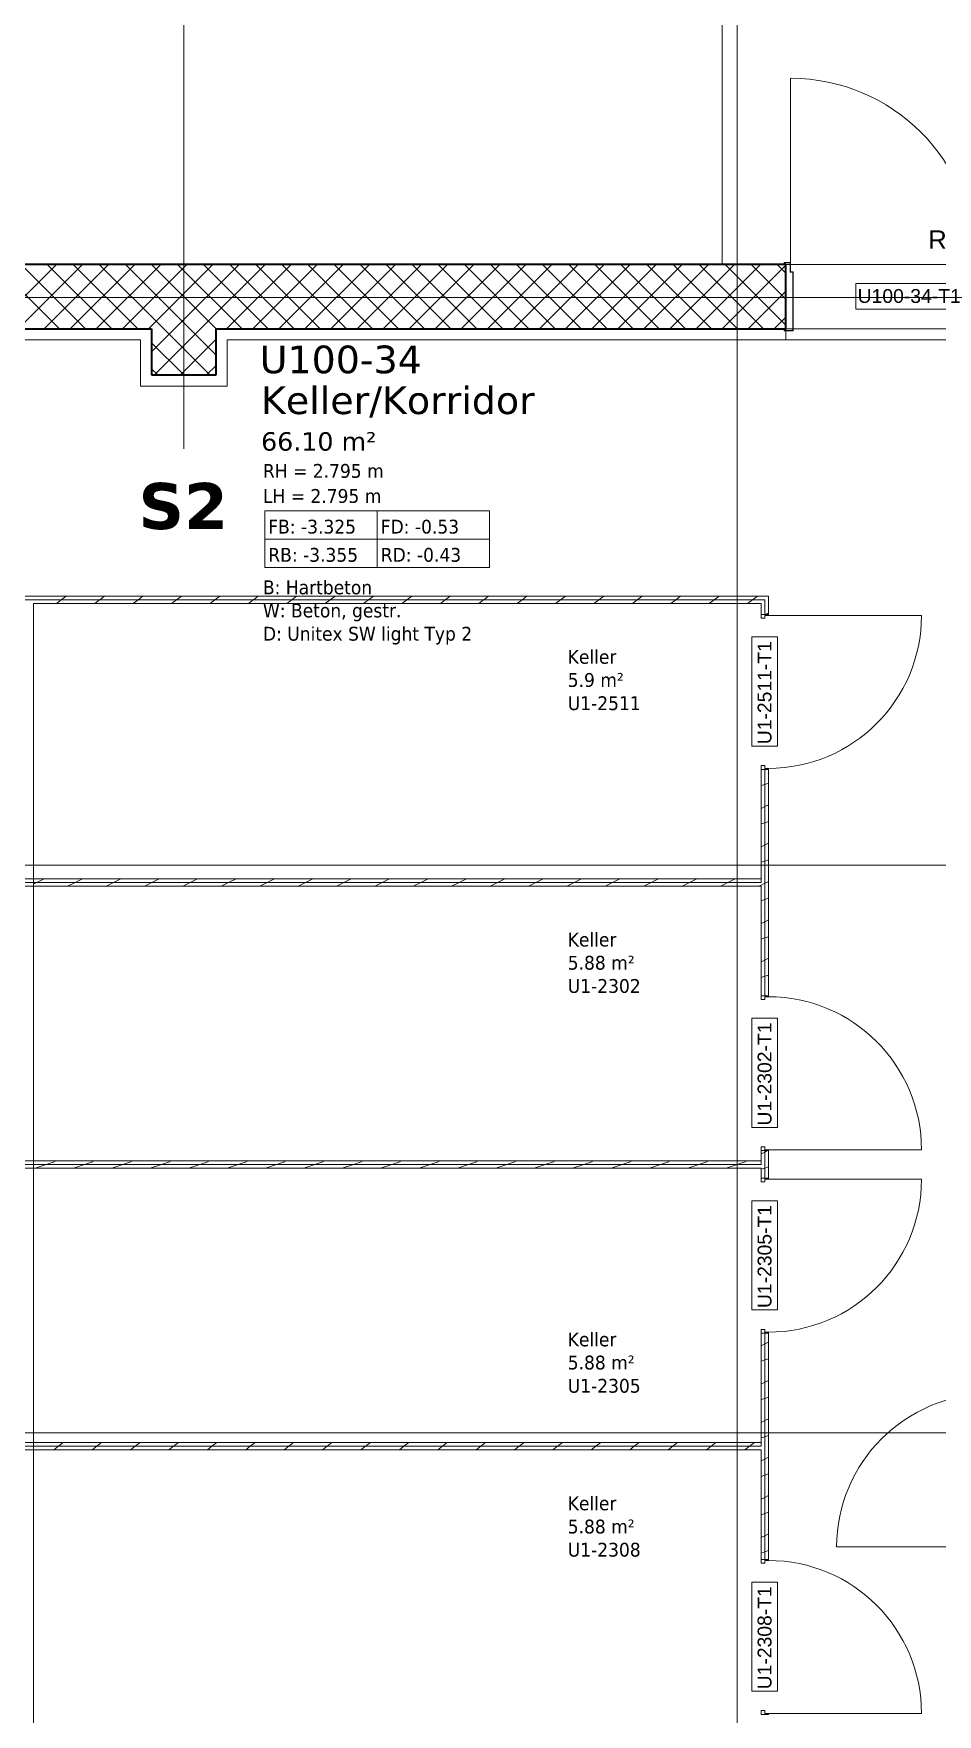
# Model space of a CAD drawing. Extents: x -1907 to 937, y -179 to 966.
# Drawn here: x -806 to -707.9, y 439.8 to 622.2 of the extents above; entities that cross this region are included whole.
import ezdxf
from ezdxf.lldxf.tags import DXFTag

# ---------------------------------------------------------------- set-up
doc = ezdxf.new("R2010")
doc.units = 0
doc.layers.get('0').update_dxf_attribs({"lineweight": 13})
for name, color, linetype, lineweight in [('A-____-NOTE-TEXT', 7, 'Continuous', 9), ('A-AREA-____-IDEN', 7, 'Continuous', 5), ('A-DOOR-____-IDEN', 7, 'Continuous', 5), ('A-DOOR-____-OTLN', 7, 'Continuous', 9), ('A-DOOR-FRAM-MCUT', 7, 'Continuous', 9), ('A-DOOR-OPNG-OTLN', 7, 'Continuous', 9), ('A-FLOR-____-OTLN', 7, 'Continuous', 9), ('A-FLOR-____-OVHD', 7, 'Strichpunkt - Fein', 9), ('A-WALL-____-MCUT', 7, 'Continuous', 35), ('A-WALL-____-PATT', 7, 'Continuous', 35), ('A-WALL-FNSH-MCUT', 7, 'Continuous', 35), ('S-COLS-____-MCUT', 7, 'Continuous', 35), ('S-COLS-____-OTLN', 7, 'Continuous', 9), ('S-GRID-____-OTLN', 7, 'Continuous', 5)]:
    doc.layers.add(name, color=color, linetype=linetype, lineweight=lineweight)
doc.layers.add('S-GRID-____-IDEN', color=7, linetype='Continuous', lineweight=9, true_color=0x5555aa)
doc.styles.get("Standard").update_dxf_attribs({"font": 'arial.ttf'})
tags = doc.linetypes.add('_Rasterlinie_', pattern=[0.375, 0.2, -0.05, 0.075, -0.05]).pattern_tags.tags
tags[10:11] = [DXFTag(74, 4), DXFTag(75, 0), DXFTag(340, '0'), DXFTag(46, 1.0), DXFTag(50, 0.0), DXFTag(44, 0.0), DXFTag(45, 0.0)]
tags[8:9] = [DXFTag(74, 4), DXFTag(75, 0), DXFTag(340, '0'), DXFTag(46, 1.0), DXFTag(50, 0.0), DXFTag(44, 0.0), DXFTag(45, 0.0)]
tags[6:7] = [DXFTag(74, 4), DXFTag(75, 0), DXFTag(340, '0'), DXFTag(46, 1.0), DXFTag(50, 0.0), DXFTag(44, 0.0), DXFTag(45, 0.0)]
tags[4:5] = [DXFTag(74, 4), DXFTag(75, 0), DXFTag(340, '0'), DXFTag(46, 1.0), DXFTag(50, 0.0), DXFTag(44, 0.0), DXFTag(45, 0.0)]
tags = doc.linetypes.add('Grundrissdarstellung Sturz', pattern=[0.25, 0.15, -0.05, 0, -0.05]).pattern_tags.tags
tags[10:11] = [DXFTag(74, 4), DXFTag(75, 0), DXFTag(340, '0'), DXFTag(46, 1.0), DXFTag(50, 0.0), DXFTag(44, 0.0), DXFTag(45, 0.0)]
tags[8:9] = [DXFTag(74, 4), DXFTag(75, 0), DXFTag(340, '0'), DXFTag(46, 1.0), DXFTag(50, 0.0), DXFTag(44, 0.0), DXFTag(45, 0.0)]
tags[6:7] = [DXFTag(74, 4), DXFTag(75, 0), DXFTag(340, '0'), DXFTag(46, 1.0), DXFTag(50, 0.0), DXFTag(44, 0.0), DXFTag(45, 0.0)]
tags[4:5] = [DXFTag(74, 4), DXFTag(75, 0), DXFTag(340, '0'), DXFTag(46, 1.0), DXFTag(50, 0.0), DXFTag(44, 0.0), DXFTag(45, 0.0)]
tags = doc.linetypes.add('Strichpunkt - Fein', pattern=[0.2, 0.1, -0.05, 0, -0.05]).pattern_tags.tags
tags[10:11] = [DXFTag(74, 4), DXFTag(75, 0), DXFTag(340, '0'), DXFTag(46, 1.0), DXFTag(50, 0.0), DXFTag(44, 0.0), DXFTag(45, 0.0)]
tags[8:9] = [DXFTag(74, 4), DXFTag(75, 0), DXFTag(340, '0'), DXFTag(46, 1.0), DXFTag(50, 0.0), DXFTag(44, 0.0), DXFTag(45, 0.0)]
tags[6:7] = [DXFTag(74, 4), DXFTag(75, 0), DXFTag(340, '0'), DXFTag(46, 1.0), DXFTag(50, 0.0), DXFTag(44, 0.0), DXFTag(45, 0.0)]
tags[4:5] = [DXFTag(74, 4), DXFTag(75, 0), DXFTag(340, '0'), DXFTag(46, 1.0), DXFTag(50, 0.0), DXFTag(44, 0.0), DXFTag(45, 0.0)]

# ---------------------------------------------------------------- blocks, each defined once
blk = doc.blocks.new('Referenz-A0UJ2810XE', base_point=(-1920.13, -159.41))
at = {"layer": 'A-AREA-____-IDEN', "color": 0, "linetype": 'Continuous', "ltscale": 0.13}
for p, q in [((-780.9, 570.4), (-756.5, 570.4)), ((-780.9, 564.27), (-780.9, 570.4)), ((-768.7, 570.4), (-768.7, 564.27)), ((-756.5, 570.4), (-756.5, 564.27)), ((-780.9, 567.33), (-756.5, 567.33)), ((-756.5, 564.27), (-780.9, 564.27))]:
    blk.add_line(p, q, dxfattribs=at)
at = {"layer": 'A-DOOR-____-IDEN', "color": 0, "linetype": 'Continuous', "ltscale": 0.13}
for p, q in [((-716.78, 595.09), (-704.94, 595.09)), ((-716.78, 592.31), (-716.78, 595.09)), ((-704.94, 592.31), (-716.78, 592.31)), ((-728.05, 544.88), (-728.05, 556.72)), ((-728.05, 556.72), (-725.27, 556.72)), ((-725.27, 556.72), (-725.27, 544.88)), ((-725.27, 544.88), (-728.05, 544.88)), ((-728.05, 503.49), (-728.05, 515.33)), ((-728.05, 515.33), (-725.27, 515.33)), ((-725.27, 515.33), (-725.27, 503.49)), ((-725.27, 503.49), (-728.05, 503.49)), ((-728.05, 483.69), (-728.05, 495.53)), ((-728.05, 495.53), (-725.27, 495.53)), ((-725.27, 495.53), (-725.27, 483.69)), ((-725.27, 483.69), (-728.05, 483.69)), ((-728.05, 442.31), (-728.05, 454.15)), ((-728.05, 454.15), (-725.27, 454.15)), ((-725.27, 454.15), (-725.27, 442.31)), ((-725.27, 442.31), (-728.05, 442.31))]:
    blk.add_line(p, q, dxfattribs=at)
at = {"layer": 'A-DOOR-____-OTLN', "color": 0, "linetype": 'Grundrissdarstellung Sturz', "ltscale": 0.13}
for p, q in [((-703.36, 597.15), (-724.36, 597.15)), ((-703.36, 590.15), (-724.36, 590.15))]:
    blk.add_line(p, q, dxfattribs=at)
at = {"layer": 'A-DOOR-FRAM-MCUT', "color": 0, "linetype": 'Continuous', "ltscale": 0.13}
for p, q in [((-724.56, 597.15), (-724.56, 597.35)), ((-724.56, 597.35), (-723.86, 597.35)), ((-724.52, 597.15), (-724.56, 597.15)), ((-724.52, 597.31), (-724.52, 597.15)), ((-723.9, 597.31), (-724.52, 597.31)), ((-723.9, 596.31), (-723.9, 597.31)), ((-723.86, 597.35), (-723.86, 596.35)), ((-723.6, 596.31), (-723.9, 596.31)), ((-723.86, 596.35), (-723.56, 596.35)), ((-723.6, 589.99), (-723.6, 596.31)), ((-723.56, 596.35), (-723.56, 589.95)), ((-724.56, 590.15), (-724.52, 590.15)), ((-724.56, 589.95), (-724.56, 590.15)), ((-723.56, 589.95), (-724.56, 589.95)), ((-724.52, 590.15), (-724.52, 589.99)), ((-724.52, 589.99), (-723.6, 589.99)), ((-727.06, 559.15), (-726.26, 559.15)), ((-727.06, 558.75), (-727.06, 559.15)), ((-726.66, 558.75), (-727.06, 558.75)), ((-726.66, 559.05), (-726.66, 558.75)), ((-726.26, 559.05), (-726.66, 559.05)), ((-726.26, 559.15), (-726.26, 559.05)), ((-727.06, 542.75), (-726.66, 542.75)), ((-727.06, 542.35), (-727.06, 542.75)), ((-726.26, 542.35), (-727.06, 542.35)), ((-726.66, 542.75), (-726.66, 542.45)), ((-726.66, 542.45), (-726.26, 542.45)), ((-726.26, 542.45), (-726.26, 542.35)), ((-726.26, 517.77), (-727.06, 517.77)), ((-727.06, 517.77), (-727.06, 517.37)), ((-727.06, 517.37), (-726.66, 517.37)), ((-726.66, 517.37), (-726.66, 517.67)), ((-726.66, 517.67), (-726.26, 517.67)), ((-726.26, 517.67), (-726.26, 517.77)), ((-726.66, 501.37), (-727.06, 501.37)), ((-727.06, 501.37), (-727.06, 500.97)), ((-727.06, 500.97), (-726.26, 500.97)), ((-726.66, 501.07), (-726.66, 501.37)), ((-726.26, 501.07), (-726.66, 501.07)), ((-726.26, 500.97), (-726.26, 501.07)), ((-727.06, 497.97), (-726.26, 497.97)), ((-727.06, 497.57), (-727.06, 497.97)), ((-726.66, 497.57), (-727.06, 497.57)), ((-726.66, 497.87), (-726.66, 497.57)), ((-726.26, 497.87), (-726.66, 497.87)), ((-726.26, 497.97), (-726.26, 497.87)), ((-727.06, 481.57), (-726.66, 481.57)), ((-727.06, 481.17), (-727.06, 481.57)), ((-726.66, 481.57), (-726.66, 481.27)), ((-726.26, 481.17), (-727.06, 481.17)), ((-726.66, 481.27), (-726.26, 481.27)), ((-726.26, 481.27), (-726.26, 481.17)), ((-726.26, 456.59), (-727.06, 456.59)), ((-727.06, 456.59), (-727.06, 456.19)), ((-727.06, 456.19), (-726.66, 456.19)), ((-726.66, 456.19), (-726.66, 456.49)), ((-726.66, 456.49), (-726.26, 456.49)), ((-726.26, 456.49), (-726.26, 456.59)), ((-726.66, 440.19), (-727.06, 440.19)), ((-727.06, 440.19), (-727.06, 439.79)), ((-727.06, 439.79), (-726.26, 439.79)), ((-726.66, 439.89), (-726.66, 440.19)), ((-726.26, 439.89), (-726.66, 439.89)), ((-726.26, 439.79), (-726.26, 439.89))]:
    blk.add_line(p, q, dxfattribs=at)
at = {"layer": 'A-DOOR-OPNG-OTLN', "color": 0, "linetype": 'Continuous', "ltscale": 0.13}
for p, q in [((-723.86, 597.35), (-723.86, 617.35)), ((-726.26, 559.05), (-709.66, 559.05)), ((-726.26, 501.07), (-709.66, 501.07)), ((-726.26, 497.87), (-709.66, 497.87)), ((-702.26, 457.96), (-718.86, 457.96)), ((-726.26, 439.89), (-709.66, 439.89))]:
    blk.add_line(p, q, dxfattribs=at)
for centre, major_axis in [((-723.86, 597.35), (20, 0)), ((-726.26, 559.05), (0, -16.6)), ((-726.26, 501.07), (16.6, 0)), ((-726.26, 497.87), (0, -16.6)), ((-702.26, 457.96), (0, 16.6)), ((-726.26, 439.89), (16.6, 0))]:
    blk.add_ellipse(centre, major_axis=major_axis, ratio=1, start_param=0, end_param=1.570796, dxfattribs=at)
at = {"layer": 'A-FLOR-____-OTLN', "color": 0, "linetype": 'Continuous', "ltscale": 0.13}
for p, q in [((-731.26, 625.15), (-731.26, 597.15)), ((-724.36, 597.15), (-723.9, 597.15)), ((-723.86, 597.15), (-703.86, 597.15)), ((-723.6, 590.15), (-724.36, 590.15)), ((-704.16, 590.15), (-723.56, 590.15))]:
    blk.add_line(p, q, dxfattribs=at)
at = {"layer": 'A-FLOR-____-OVHD', "color": 0, "linetype": 'Strichpunkt - Fein', "ltscale": 0.13}
for p, q in [((-724.36, 590.15), (-724.36, 588.95)), ((-794.36, 588.95), (-875.36, 588.95)), ((-794.36, 588.95), (-794.36, 583.95)), ((-784.96, 583.95), (-784.96, 588.95)), ((-784.96, 588.95), (-702.56, 588.95)), ((-794.36, 583.95), (-784.96, 583.95))]:
    blk.add_line(p, q, dxfattribs=at)
at = {"layer": 'A-WALL-____-MCUT', "color": 0, "linetype": 'Continuous', "ltscale": 0.35}
for p, q in [((-724.36, 597.15), (-906.26, 597.15)), ((-724.36, 590.15), (-724.36, 597.15)), ((-906.26, 590.15), (-793.16, 590.15)), ((-786.16, 590.15), (-724.36, 590.15))]:
    blk.add_line(p, q, dxfattribs=at)
at = {"layer": 'A-WALL-____-MCUT', "color": 0, "linetype": 'Continuous', "lineweight": 9, "ltscale": 0.13}
for p, q in [((-726.66, 560.75), (-881.86, 560.75)), ((-726.66, 559.15), (-726.66, 560.75)), ((-726.66, 517.77), (-726.66, 542.35)), ((-727.06, 530.06), (-876.56, 530.06)), ((-727.06, 530.06), (-727.06, 530.46)), ((-727.06, 499.47), (-727.06, 499.87)), ((-726.66, 497.97), (-726.66, 500.97)), ((-727.06, 499.47), (-881.46, 499.47)), ((-726.66, 456.59), (-726.66, 481.17)), ((-727.06, 468.88), (-876.56, 468.88)), ((-727.06, 468.88), (-727.06, 469.28))]:
    blk.add_line(p, q, dxfattribs=at)
at = {"layer": 'A-WALL-____-PATT', "color": 0, "linetype": 'Continuous', "lineweight": 9, "ltscale": 0.13}
for p, q in [((-810.48, 590.15), (-803.48, 597.15)), ((-803.15, 590.15), (-810.15, 597.15)), ((-807.65, 590.15), (-800.65, 597.15)), ((-800.32, 590.15), (-807.32, 597.15)), ((-804.83, 590.15), (-797.83, 597.15)), ((-797.49, 590.15), (-804.49, 597.15)), ((-802, 590.15), (-795, 597.15)), ((-794.66, 590.15), (-801.66, 597.15)), ((-799.17, 590.15), (-792.17, 597.15)), ((-791.84, 590.15), (-798.84, 597.15)), ((-796.34, 590.15), (-789.34, 597.15)), ((-789.01, 590.15), (-796.01, 597.15)), ((-793.51, 590.15), (-786.51, 597.15)), ((-786.18, 590.15), (-793.18, 597.15)), ((-790.68, 590.15), (-783.68, 597.15)), ((-783.35, 590.15), (-790.35, 597.15)), ((-787.85, 590.15), (-780.85, 597.15)), ((-780.52, 590.15), (-787.52, 597.15)), ((-785.03, 590.15), (-778.03, 597.15)), ((-777.69, 590.15), (-784.69, 597.15)), ((-782.2, 590.15), (-775.2, 597.15)), ((-774.87, 590.15), (-781.87, 597.15)), ((-779.37, 590.15), (-772.37, 597.15)), ((-772.04, 590.15), (-779.04, 597.15)), ((-776.54, 590.15), (-769.54, 597.15)), ((-769.21, 590.15), (-776.21, 597.15)), ((-773.71, 590.15), (-766.71, 597.15)), ((-766.38, 590.15), (-773.38, 597.15)), ((-770.88, 590.15), (-763.88, 597.15)), ((-763.55, 590.15), (-770.55, 597.15)), ((-768.06, 590.15), (-761.06, 597.15)), ((-760.72, 590.15), (-767.72, 597.15)), ((-765.23, 590.15), (-758.23, 597.15)), ((-757.89, 590.15), (-764.89, 597.15)), ((-762.4, 590.15), (-755.4, 597.15)), ((-755.07, 590.15), (-762.07, 597.15)), ((-759.57, 590.15), (-752.57, 597.15)), ((-752.24, 590.15), (-759.24, 597.15)), ((-756.74, 590.15), (-749.74, 597.15)), ((-749.41, 590.15), (-756.41, 597.15)), ((-753.91, 590.15), (-746.91, 597.15)), ((-746.58, 590.15), (-753.58, 597.15)), ((-751.09, 590.15), (-744.09, 597.15)), ((-743.75, 590.15), (-750.75, 597.15)), ((-748.26, 590.15), (-741.26, 597.15)), ((-740.92, 590.15), (-747.92, 597.15)), ((-745.43, 590.15), (-738.43, 597.15)), ((-738.1, 590.15), (-745.1, 597.15)), ((-742.6, 590.15), (-735.6, 597.15)), ((-735.27, 590.15), (-742.27, 597.15)), ((-739.77, 590.15), (-732.77, 597.15)), ((-732.44, 590.15), (-739.44, 597.15)), ((-736.94, 590.15), (-729.94, 597.15)), ((-729.61, 590.15), (-736.61, 597.15)), ((-734.11, 590.15), (-727.11, 597.15)), ((-726.78, 590.15), (-733.78, 597.15)), ((-731.29, 590.15), (-724.36, 597.08)), ((-724.36, 590.56), (-730.95, 597.15)), ((-724.36, 593.39), (-728.13, 597.15)), ((-724.36, 596.21), (-725.3, 597.15)), ((-728.46, 590.15), (-724.36, 594.25)), ((-725.63, 590.15), (-724.36, 591.42)), ((-802.96, 560.75), (-803.49, 560.35)), ((-802.43, 561.15), (-802.96, 560.75)), ((-798.8, 560.75), (-799.33, 560.35)), ((-798.26, 561.15), (-798.79, 560.75)), ((-794.63, 560.75), (-795.16, 560.35)), ((-794.1, 561.15), (-794.63, 560.75)), ((-790.47, 560.75), (-791, 560.35)), ((-789.93, 561.15), (-790.46, 560.75)), ((-786.3, 560.75), (-786.83, 560.35)), ((-785.77, 561.15), (-786.3, 560.75)), ((-782.14, 560.75), (-782.67, 560.35)), ((-781.6, 561.15), (-782.13, 560.75)), ((-777.97, 560.75), (-778.5, 560.35)), ((-777.44, 561.15), (-777.97, 560.75)), ((-773.81, 560.75), (-774.34, 560.35)), ((-773.27, 561.15), (-773.8, 560.75)), ((-769.64, 560.75), (-770.17, 560.35)), ((-769.11, 561.15), (-769.64, 560.75)), ((-765.48, 560.75), (-766.01, 560.35)), ((-764.94, 561.15), (-765.47, 560.75)), ((-761.31, 560.75), (-761.84, 560.35)), ((-760.78, 561.15), (-761.31, 560.75)), ((-757.15, 560.75), (-757.68, 560.35)), ((-756.61, 561.15), (-757.14, 560.75)), ((-752.98, 560.75), (-753.51, 560.35)), ((-752.45, 561.15), (-752.98, 560.75)), ((-748.82, 560.75), (-749.35, 560.35)), ((-748.28, 561.15), (-748.81, 560.75)), ((-744.65, 560.75), (-745.18, 560.35)), ((-744.12, 561.15), (-744.65, 560.75)), ((-740.49, 560.75), (-741.02, 560.35)), ((-739.95, 561.15), (-740.48, 560.75)), ((-736.32, 560.75), (-736.85, 560.35)), ((-735.79, 561.15), (-736.32, 560.75)), ((-732.16, 560.75), (-732.69, 560.35)), ((-731.62, 561.15), (-732.15, 560.75)), ((-727.99, 560.75), (-728.52, 560.35)), ((-727.46, 561.15), (-727.99, 560.75)), ((-726.26, 559.33), (-726.63, 559.15)), ((-726.91, 542.35), (-727.06, 542.27)), ((-726.66, 540.72), (-727.06, 540.59)), ((-726.26, 540.85), (-726.66, 540.72)), ((-726.66, 538.31), (-727.06, 538.11)), ((-726.26, 538.51), (-726.66, 538.31)), ((-726.66, 536.55), (-727.06, 536.42)), ((-726.26, 536.69), (-726.66, 536.55)), ((-726.66, 534.14), (-727.06, 533.94)), ((-726.26, 534.34), (-726.66, 534.14)), ((-726.66, 532.39), (-727.06, 532.26)), ((-726.26, 532.52), (-726.66, 532.39)), ((-805.63, 530.06), (-805.96, 529.89)), ((-804.83, 530.46), (-805.63, 530.06)), ((-801.47, 530.06), (-802.27, 529.66)), ((-800.67, 530.46), (-801.47, 530.06)), ((-797.3, 530.06), (-798.1, 529.66)), ((-796.5, 530.46), (-797.3, 530.06)), ((-793.14, 530.06), (-793.94, 529.66)), ((-792.34, 530.46), (-793.14, 530.06)), ((-788.97, 530.06), (-789.77, 529.66)), ((-788.17, 530.46), (-788.97, 530.06)), ((-784.81, 530.06), (-785.61, 529.66)), ((-784.01, 530.46), (-784.81, 530.06)), ((-780.64, 530.06), (-781.44, 529.66)), ((-779.84, 530.46), (-780.64, 530.06)), ((-776.48, 530.06), (-777.28, 529.66)), ((-775.68, 530.46), (-776.48, 530.06)), ((-772.31, 530.06), (-773.11, 529.66)), ((-771.51, 530.46), (-772.31, 530.06)), ((-768.15, 530.06), (-768.95, 529.66)), ((-767.35, 530.46), (-768.15, 530.06)), ((-763.98, 530.06), (-764.78, 529.66)), ((-763.18, 530.46), (-763.98, 530.06)), ((-759.82, 530.06), (-760.62, 529.66)), ((-759.02, 530.46), (-759.82, 530.06)), ((-755.65, 530.06), (-756.45, 529.66)), ((-754.85, 530.46), (-755.65, 530.06)), ((-751.49, 530.06), (-752.29, 529.66)), ((-750.69, 530.46), (-751.49, 530.06)), ((-747.32, 530.06), (-748.12, 529.66)), ((-746.52, 530.46), (-747.32, 530.06)), ((-743.16, 530.06), (-743.96, 529.66)), ((-742.36, 530.46), (-743.16, 530.06)), ((-738.99, 530.06), (-739.79, 529.66)), ((-738.19, 530.46), (-738.99, 530.06)), ((-734.83, 530.06), (-735.63, 529.66)), ((-734.03, 530.46), (-734.83, 530.06)), ((-730.66, 530.06), (-731.46, 529.66)), ((-729.86, 530.46), (-730.66, 530.06)), ((-727.06, 529.78), (-727.3, 529.66)), ((-726.66, 529.98), (-727.06, 529.78)), ((-726.26, 530.18), (-726.66, 529.98)), ((-726.66, 528.22), (-727.06, 528.09)), ((-726.26, 528.36), (-726.66, 528.22)), ((-726.66, 525.81), (-727.06, 525.61)), ((-726.26, 526.01), (-726.66, 525.81)), ((-726.66, 524.06), (-727.06, 523.93)), ((-726.26, 524.19), (-726.66, 524.06)), ((-726.26, 521.85), (-726.66, 521.65)), ((-726.66, 521.65), (-727.06, 521.45)), ((-726.66, 519.9), (-727.06, 519.76)), ((-726.26, 520.03), (-726.66, 519.9)), ((-803.54, 499.87), (-803.69, 499.79)), ((-799.38, 499.87), (-799.53, 499.79)), ((-795.21, 499.87), (-795.36, 499.79)), ((-791.05, 499.87), (-791.2, 499.79)), ((-786.88, 499.87), (-787.03, 499.79)), ((-782.72, 499.87), (-782.87, 499.79)), ((-778.55, 499.87), (-778.7, 499.79)), ((-774.39, 499.87), (-774.54, 499.79)), ((-770.22, 499.87), (-770.37, 499.79)), ((-766.06, 499.87), (-766.21, 499.79)), ((-761.89, 499.87), (-762.04, 499.79)), ((-757.73, 499.87), (-757.88, 499.79)), ((-753.56, 499.87), (-753.71, 499.79)), ((-749.4, 499.87), (-749.55, 499.79)), ((-745.23, 499.87), (-745.38, 499.79)), ((-741.07, 499.87), (-741.22, 499.79)), ((-736.9, 499.87), (-737.05, 499.79)), ((-732.74, 499.87), (-732.89, 499.79)), ((-728.57, 499.87), (-728.72, 499.79)), ((-726.66, 500.82), (-727.06, 500.62)), ((-726.37, 500.97), (-726.66, 500.82)), ((-804.6, 499.47), (-805.8, 499.07)), ((-803.74, 499.76), (-804.6, 499.47)), ((-800.44, 499.47), (-801.64, 499.07)), ((-799.57, 499.76), (-800.44, 499.47)), ((-796.27, 499.47), (-797.47, 499.07)), ((-795.41, 499.76), (-796.27, 499.47)), ((-792.11, 499.47), (-793.31, 499.07)), ((-791.24, 499.76), (-792.11, 499.47)), ((-787.94, 499.47), (-789.14, 499.07)), ((-787.08, 499.76), (-787.94, 499.47)), ((-783.78, 499.47), (-784.98, 499.07)), ((-782.91, 499.76), (-783.78, 499.47)), ((-779.61, 499.47), (-780.81, 499.07)), ((-778.75, 499.76), (-779.61, 499.47)), ((-775.45, 499.47), (-776.65, 499.07)), ((-774.58, 499.76), (-775.45, 499.47)), ((-771.28, 499.47), (-772.48, 499.07)), ((-770.42, 499.76), (-771.28, 499.47)), ((-767.12, 499.47), (-768.32, 499.07)), ((-766.25, 499.76), (-767.12, 499.47)), ((-762.95, 499.47), (-764.15, 499.07)), ((-762.09, 499.76), (-762.95, 499.47)), ((-758.79, 499.47), (-759.99, 499.07)), ((-757.92, 499.76), (-758.79, 499.47)), ((-754.62, 499.47), (-755.82, 499.07)), ((-753.76, 499.76), (-754.62, 499.47)), ((-750.46, 499.47), (-751.66, 499.07)), ((-749.59, 499.76), (-750.46, 499.47)), ((-746.3, 499.47), (-747.5, 499.07)), ((-745.43, 499.76), (-746.3, 499.47)), ((-742.13, 499.47), (-743.33, 499.07)), ((-741.26, 499.76), (-742.13, 499.47)), ((-737.97, 499.47), (-739.17, 499.07)), ((-737.1, 499.76), (-737.97, 499.47)), ((-733.8, 499.47), (-735, 499.07)), ((-732.93, 499.76), (-733.8, 499.47)), ((-729.64, 499.47), (-730.84, 499.07)), ((-728.77, 499.76), (-729.64, 499.47)), ((-726.66, 499.07), (-727.06, 498.94)), ((-726.26, 499.21), (-726.66, 499.07)), ((-726.66, 480), (-727.06, 479.8)), ((-726.26, 480.2), (-726.66, 480)), ((-726.66, 478.25), (-727.06, 478.11)), ((-726.26, 478.38), (-726.66, 478.25)), ((-726.66, 475.83), (-727.06, 475.63)), ((-726.26, 476.03), (-726.66, 475.83)), ((-726.66, 474.08), (-727.06, 473.95)), ((-726.26, 474.22), (-726.66, 474.08)), ((-726.66, 471.67), (-727.06, 471.47)), ((-726.26, 471.87), (-726.66, 471.67)), ((-803.28, 468.88), (-803.78, 468.5)), ((-802.75, 469.28), (-803.28, 468.88)), ((-799.12, 468.88), (-799.62, 468.51)), ((-798.59, 469.28), (-799.12, 468.88)), ((-794.95, 468.88), (-795.45, 468.51)), ((-794.42, 469.28), (-794.95, 468.88)), ((-790.79, 468.88), (-791.29, 468.51)), ((-790.26, 469.28), (-790.79, 468.88)), ((-786.62, 468.88), (-787.12, 468.51)), ((-786.09, 469.28), (-786.62, 468.88)), ((-782.46, 468.88), (-782.95, 468.51)), ((-781.93, 469.28), (-782.46, 468.88)), ((-778.29, 468.88), (-778.79, 468.51)), ((-777.76, 469.28), (-778.29, 468.88)), ((-774.13, 468.88), (-774.62, 468.51)), ((-773.6, 469.28), (-774.13, 468.88)), ((-769.96, 468.88), (-770.46, 468.51)), ((-769.43, 469.28), (-769.96, 468.88)), ((-765.8, 468.88), (-766.29, 468.51)), ((-765.27, 469.28), (-765.8, 468.88)), ((-761.63, 468.88), (-762.13, 468.51)), ((-761.1, 469.28), (-761.63, 468.88)), ((-757.47, 468.88), (-757.96, 468.51)), ((-756.94, 469.28), (-757.47, 468.88)), ((-753.3, 468.88), (-753.8, 468.51)), ((-752.77, 469.28), (-753.3, 468.88)), ((-749.14, 468.88), (-749.63, 468.51)), ((-748.61, 469.28), (-749.14, 468.88)), ((-744.97, 468.88), (-745.47, 468.51)), ((-744.44, 469.28), (-744.97, 468.88)), ((-740.81, 468.88), (-741.3, 468.51)), ((-740.28, 469.28), (-740.81, 468.88)), ((-736.64, 468.88), (-737.14, 468.51)), ((-736.11, 469.28), (-736.64, 468.88)), ((-732.48, 468.88), (-732.97, 468.51)), ((-731.95, 469.28), (-732.48, 468.88)), ((-728.31, 468.88), (-728.81, 468.51)), ((-727.78, 469.28), (-728.31, 468.88)), ((-726.66, 469.92), (-727.06, 469.79)), ((-726.26, 470.05), (-726.66, 469.92)), ((-803.69, 468.55), (-803.85, 468.48)), ((-799.53, 468.55), (-799.68, 468.48)), ((-795.36, 468.55), (-795.52, 468.48)), ((-791.2, 468.55), (-791.35, 468.48)), ((-787.03, 468.55), (-787.19, 468.48)), ((-782.87, 468.55), (-783.02, 468.48)), ((-778.7, 468.55), (-778.86, 468.48)), ((-774.54, 468.55), (-774.69, 468.48)), ((-770.37, 468.55), (-770.53, 468.48)), ((-766.21, 468.55), (-766.36, 468.48)), ((-762.05, 468.55), (-762.2, 468.48)), ((-757.88, 468.55), (-758.03, 468.48)), ((-753.72, 468.55), (-753.87, 468.48)), ((-749.55, 468.55), (-749.7, 468.48)), ((-745.39, 468.55), (-745.54, 468.48)), ((-741.22, 468.55), (-741.37, 468.48)), ((-737.06, 468.55), (-737.21, 468.48)), ((-732.89, 468.55), (-733.04, 468.48)), ((-728.73, 468.55), (-728.88, 468.48)), ((-726.66, 467.5), (-727.06, 467.3)), ((-726.26, 467.7), (-726.66, 467.5)), ((-726.66, 465.75), (-727.06, 465.62)), ((-726.26, 465.89), (-726.66, 465.75)), ((-726.66, 463.34), (-727.06, 463.14)), ((-726.26, 463.54), (-726.66, 463.34)), ((-726.66, 461.59), (-727.06, 461.46)), ((-726.26, 461.72), (-726.66, 461.59)), ((-726.66, 459.17), (-727.06, 458.97)), ((-726.26, 459.37), (-726.66, 459.17)), ((-726.66, 457.42), (-727.06, 457.29)), ((-726.26, 457.56), (-726.66, 457.42))]:
    blk.add_line(p, q, dxfattribs=at)
at = {"layer": 'A-WALL-FNSH-MCUT', "color": 0, "linetype": 'Continuous', "lineweight": 9, "ltscale": 0.13}
for p, q in [((-726.26, 561.15), (-882.26, 561.15)), ((-805.96, 560.35), (-727.06, 560.35)), ((-805.96, 410.75), (-805.96, 560.35)), ((-727.06, 560.35), (-727.06, 559.15)), ((-726.26, 559.15), (-726.26, 561.15)), ((-727.06, 559.15), (-726.26, 559.15)), ((-727.06, 542.35), (-727.06, 530.46)), ((-726.26, 542.35), (-727.06, 542.35)), ((-726.26, 517.77), (-726.26, 542.35)), ((-727.06, 530.46), (-876.56, 530.46)), ((-876.56, 529.66), (-727.06, 529.66)), ((-727.06, 529.66), (-727.06, 517.77)), ((-727.06, 517.77), (-726.26, 517.77)), ((-727.06, 499.87), (-881.46, 499.87)), ((-727.06, 500.97), (-727.06, 499.87)), ((-726.26, 500.97), (-727.06, 500.97)), ((-726.26, 497.97), (-726.26, 500.97)), ((-881.46, 499.07), (-727.06, 499.07)), ((-727.06, 499.07), (-727.06, 497.97)), ((-727.06, 497.97), (-726.26, 497.97)), ((-727.06, 481.17), (-727.06, 469.28)), ((-726.26, 481.17), (-727.06, 481.17)), ((-726.26, 456.59), (-726.26, 481.17)), ((-727.06, 469.28), (-876.56, 469.28)), ((-876.56, 468.48), (-727.06, 468.48)), ((-727.06, 468.48), (-727.06, 456.59)), ((-727.06, 456.59), (-726.26, 456.59))]:
    blk.add_line(p, q, dxfattribs=at)
at = {"layer": 'S-COLS-____-MCUT', "color": 0, "linetype": 'Continuous', "ltscale": 0.35}
for p, q in [((-793.16, 590.15), (-793.16, 585.15)), ((-786.16, 585.15), (-786.16, 590.15)), ((-793.16, 585.15), (-786.16, 585.15))]:
    blk.add_line(p, q, dxfattribs=at)
at = {"layer": 'S-COLS-____-OTLN', "color": 0, "linetype": 'Continuous', "ltscale": 0.13}
for p, q in [((-793.16, 587.67), (-790.68, 590.15)), ((-792.85, 585.15), (-787.85, 590.15)), ((-786.84, 585.15), (-791.84, 590.15)), ((-786.16, 587.3), (-789.01, 590.15)), ((-786.16, 590.13), (-786.18, 590.15)), ((-789.66, 585.15), (-793.16, 588.65)), ((-790.03, 585.15), (-786.16, 589.02)), ((-792.49, 585.15), (-793.16, 585.82)), ((-787.2, 585.15), (-786.16, 586.19))]:
    blk.add_line(p, q, dxfattribs=at)
at = {"layer": 'S-GRID-____-OTLN', "color": 0, "linetype": '_Rasterlinie_', "ltscale": 0.13}
for p, q in [((-789.66, 950.47), (-789.66, 577.14)), ((-729.66, 186.65), (-729.66, 950.47)), ((-928.26, 593.55), (316.93, 593.55)), ((-944.26, 531.95), (300.93, 531.95)), ((-944.26, 470.35), (300.93, 470.35))]:
    blk.add_line(p, q, dxfattribs=at)
at = {"layer": 'A-____-NOTE-TEXT', "color": 0, "linetype": 'Continuous', "lineweight": 5, "ltscale": 0.13, "insert": (-708.93, 600.84), "char_height": 2, "attachment_point": 1}
blk.add_mtext('{\\fArial;RDA Kanal, s. Plan 4008}', dxfattribs=at)
at = {"layer": 'A-AREA-____-IDEN', "color": 0, "linetype": 'Continuous', "ltscale": 0.13, "attachment_point": 1}
for s, insert, char_height in [('{\\fVerdana;U100-34}', (-781.44, 588.34), 3), ('{\\fVerdana;Keller/Korridor}', (-781.3, 583.91), 3), ('{\\fVerdana;66.10 m²}', (-781.29, 578.94), 2), ('{\\W0.9;\\fVerdana;RH = 2.795 m}', (-781.09, 575.49), 1.5), ('{\\W0.9;\\fVerdana;LH = 2.795 m}', (-781.09, 572.77), 1.5), ('{\\W0.9;\\fVerdana;FB: -3.325}', (-780.51, 569.44), 1.5), ('{\\W0.9;\\fVerdana;FD: -0.53}', (-768.31, 569.44), 1.5), ('{\\W0.9;\\fVerdana;RB: -3.355}', (-780.51, 566.38), 1.5), ('{\\W0.9;\\fVerdana;RD: -0.43}', (-768.31, 566.38), 1.5), ('{\\W0.9;\\fVerdana;B: Hartbeton}', (-781.09, 562.85), 1.5), ('{\\W0.9;\\fVerdana;W: Beton, gestr.}', (-781.09, 560.34), 1.5), ('{\\W0.9;\\fVerdana;D: Unitex SW light Typ 2}', (-781.09, 557.82), 1.5), ('{\\W0.9;\\fVerdana;Keller}', (-748.03, 555.31), 1.5), ('{\\W0.9;\\fVerdana;5.9 m²}', (-748.03, 552.8), 1.5), ('{\\W0.9;\\fVerdana;U1-2511}', (-748.03, 550.28), 1.5), ('{\\W0.9;\\fVerdana;Keller}', (-748.03, 524.62), 1.5), ('{\\W0.9;\\fVerdana;5.88 m²}', (-748.03, 522.11), 1.5), ('{\\W0.9;\\fVerdana;U1-2302}', (-748.03, 519.59), 1.5), ('{\\W0.9;\\fVerdana;Keller}', (-748.03, 481.23), 1.5), ('{\\W0.9;\\fVerdana;5.88 m²}', (-748.03, 478.72), 1.5), ('{\\W0.9;\\fVerdana;U1-2305}', (-748.03, 476.2), 1.5), ('{\\W0.9;\\fVerdana;Keller}', (-748.03, 463.44), 1.5), ('{\\W0.9;\\fVerdana;5.88 m²}', (-748.03, 460.92), 1.5), ('{\\W0.9;\\fVerdana;U1-2308}', (-748.03, 458.41), 1.5)]:
    blk.add_mtext(s, dxfattribs=dict(at, insert=insert, char_height=char_height))
at = {"layer": 'A-DOOR-____-IDEN', "color": 0, "linetype": 'Continuous', "ltscale": 0.13, "insert": (-716.58, 594.47), "char_height": 1.5, "attachment_point": 1}
blk.add_mtext('{\\fArial;U100-34-T1}', dxfattribs=at)
at = {"layer": 'A-DOOR-____-IDEN', "color": 0, "linetype": 'Continuous', "ltscale": 0.13, "char_height": 1.5, "attachment_point": 1, "rotation": 90}
for s, insert in [('{\\fArial;U1-2511-T1}', (-727.43, 545.08)), ('{\\fArial;U1-2302-T1}', (-727.43, 503.69)), ('{\\fArial;U1-2305-T1}', (-727.43, 483.89)), ('{\\fArial;U1-2308-T1}', (-727.43, 442.51))]:
    blk.add_mtext(s, dxfattribs=dict(at, insert=insert))
at = {"layer": 'S-GRID-____-IDEN', "color": 0, "linetype": 'Continuous', "lineweight": 5, "ltscale": 0.13, "insert": (-794.59, 573.43), "char_height": 5, "attachment_point": 1}
blk.add_mtext('{\\fVerdana|b1|i0;S2}', dxfattribs=at)

msp = doc.modelspace()

# ---------------------------------------------------------------- block references
at = {"color": 9, "lineweight": 25, "ltscale": 0.25, "true_color": 0xc0c0c0}
msp.add_blockref('Referenz-A0UJ2810XE', (-1920.13, -159.41), dxfattribs=at)

doc.saveas('drawing.dxf')
